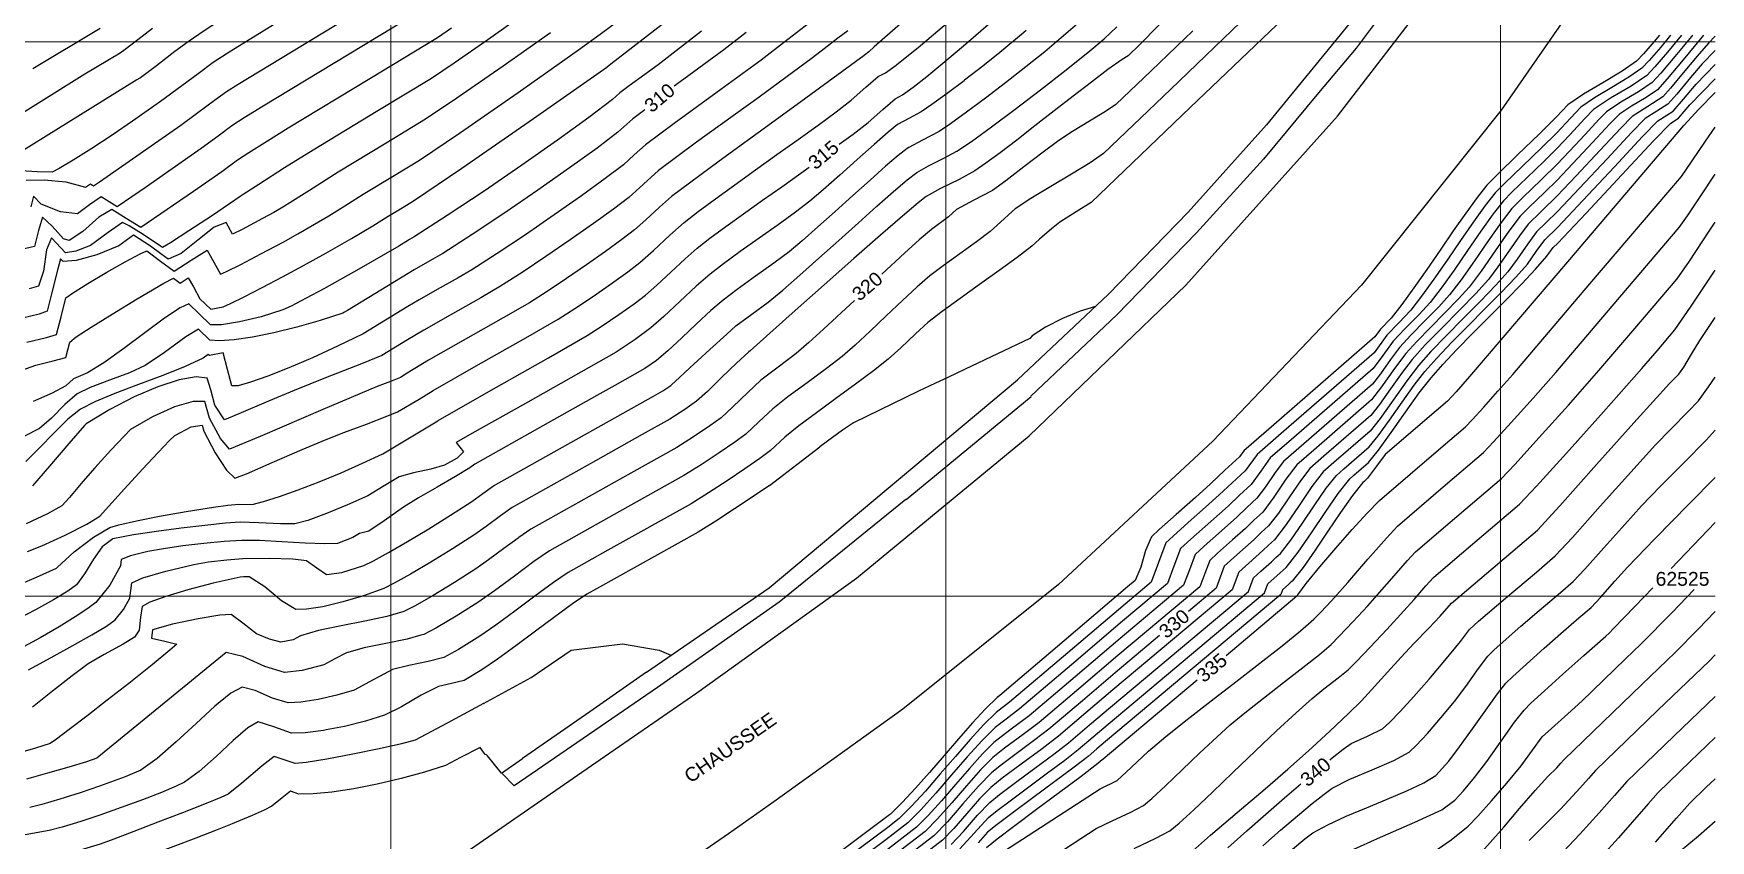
# Model space of a CAD drawing. Extents: x -427 to 62994, y 410 to 109394.
# Drawn here: x -171 to -95.4, y 454.8 to 491.2 of the extents above; entities that cross this region are included whole.
import ezdxf
from ezdxf.enums import TextEntityAlignment as Align

# ---------------------------------------------------------------- set-up
doc = ezdxf.new("R2010")
doc.units = 0
doc.header["$MEASUREMENT"] = 0
for name, color, linetype in [('Bâti', 7, 'Continuous'), ('coordinate', 2, 'Continuous'), ('curve livello 1 m', 2, 'Continuous'), ('curve livello 1m', 2, 'Continuous'), ('curve livello 5 m', 7, 'Continuous'), ('curve livello 5m', 7, 'Continuous'), ('Strade', 7, 'Continuous'), ('TEXT035', 1, 'Continuous')]:
    doc.layers.add(name, color=color, linetype=linetype)
doc.styles.add('ARIAL', font='arial.ttf')

msp = doc.modelspace()

# ---------------------------------------------------------------- linework, layer by layer
at = {"layer": 'Bâti', "linetype": 'Continuous'}
for p, q in [((-107.49, 495.696), (-111.367, 490.549)), ((-111.672, 491.635), (-115.406, 487.092)), ((-111.367, 490.549), (-113.053, 488.525)), ((-113.053, 488.525), (-115.536, 485.543)), ((-115.406, 487.092), (-118.927, 483.148)), ((-115.536, 485.543), (-118.552, 482.212)), ((-118.927, 483.148), (-122.52, 479.444)), ((-118.552, 482.212), (-122.143, 478.524)), ((-126.626, 475.592), (-122.52, 479.444)), ((-122.143, 478.524), (-126.02, 474.846)), ((-137.819, 466.204), (-126.626, 475.592)), ((-131.647, 470.181), (-126.012, 474.833)), ((-131.653, 470.188), (-137.366, 465.553)), ((-143.351, 462.4), (-137.819, 466.204)), ((-143.351, 462.4), (-137.819, 466.204)), ((-137.366, 465.553), (-142.848, 461.707)), ((-143.351, 462.4), (-145.901, 460.609)), ((-142.848, 461.707), (-149.304, 457.275)), ((-145.901, 460.609), (-148.937, 458.501)), ((-149.874, 457.845), (-148.937, 458.501)), ((-149.304, 457.275), (-149.871, 457.841))]:
    msp.add_line(p, q, dxfattribs=at)
at = {"layer": 'coordinate', "linetype": 'Continuous', "lineweight": 0}
for p, q in [((-154.86, 572.436), (-154.86, 428.936)), ((-104.86, 572.436), (-104.86, 428.936)), ((-129.86, 544.69), (-129.86, 428.936)), ((-95.183, 490.823), (-242.36, 490.823)), ((-95.183, 465.823), (-242.36, 465.823))]:
    msp.add_line(p, q, dxfattribs=at)
at = {"layer": 'curve livello 1 m'}
for p, q in [((-132.059, 489.809), (-131.099, 490.581)), ((-129.03, 489.078), (-129.788, 488.505))]:
    msp.add_line(p, q, dxfattribs=at)
at = {"layer": 'curve livello 1 m', "flags": 128}
for points in [[(-171.746, 475.928), (-170.869, 476.253), (-170.869, 476.253), (-170.09, 476.44), (-169.519, 476.588), (-169.519, 476.588), (-169.341, 477.29), (-169.046, 477.517), (-168.373, 477.959), (-167.423, 478.553), (-166.299, 479.234), (-165.102, 479.939), (-165.102, 479.939), (-164.66, 480.176), (-164.358, 479.95), (-163.995, 480.181), (-163.76, 479.784), (-163.471, 479.244), (-163.471, 479.244), (-162.975, 478.769), (-162.424, 478.882), (-162.094, 479.031), (-161.48, 479.336), (-160.669, 479.754), (-159.748, 480.238), (-158.803, 480.745), (-158.803, 480.745), (-157.8, 481.303), (-156.643, 481.964), (-155.678, 482.53), (-155.678, 482.53), (-154.981, 482.972), (-154.359, 483.348), (-153.847, 483.66), (-153.847, 483.66), (-151.662, 485.133), (-148.437, 487.368), (-145.138, 489.693), (-145.138, 489.693), (-145.123, 489.704), (-145.115, 489.709), (-144.949, 489.838), (-137.87, 495.32)], [(-128.691, 494.449), (-133.078, 490.599), (-133.321, 490.379), (-133.381, 490.337), (-133.539, 490.215), (-136.557, 488.001), (-140.072, 485.453), (-142.223, 483.856), (-142.761, 483.375), (-143.379, 482.796), (-143.888, 482.344), (-144.454, 481.913), (-145.196, 481.375), (-146.049, 480.776), (-146.948, 480.16), (-147.827, 479.574), (-148.619, 479.063), (-149.8, 478.38), (-151.614, 477.359), (-153.169, 476.471), (-154.126, 475.887), (-154.436, 475.697), (-154.888, 475.517), (-155.49, 475.28), (-157.939, 474.24), (-160.751, 473.03), (-162.131, 472.46), (-162.54, 472.932), (-163.047, 473.852), (-163.257, 474.603), (-163.779, 474.613), (-164.615, 474.366), (-165.609, 473.921), (-166.603, 473.339), (-166.89, 473.051), (-167.483, 472.416), (-168.205, 471.622), (-168.742, 471.002), (-169.356, 470.282), (-169.693, 469.903), (-170.337, 469.535), (-171.296, 469.084)], [(-152.497, 492.853), (-156.17, 490.621), (-160.623, 487.927), (-161.472, 487.395), (-162.027, 487.038), (-162.654, 486.579), (-163.41, 486.023), (-163.41, 486.023), (-165.88, 484.296), (-167.197, 483.393), (-167.923, 483.846), (-168.447, 483.474), (-168.995, 483.069), (-169.759, 483.161), (-170.623, 483.513), (-170.965, 483.873), (-171.097, 483.39)], [(-171.302, 484.592), (-170.498, 484.604), (-169.52, 484.514), (-169.52, 484.514), (-168.623, 484.27), (-168.406, 484.427), (-168.26, 484.335), (-167.994, 484.518), (-164.332, 487.079), (-163.628, 487.594), (-162.813, 488.197), (-162.28, 488.583), (-162.28, 488.583), (-161.752, 488.918), (-155.948, 492.437)], [(-165.605, 491.426), (-166.27, 490.917), (-166.843, 490.486), (-167.073, 490.322), (-168.659, 489.366), (-172.851, 486.763)], [(-159.959, 491.723), (-162.084, 490.414), (-162.879, 489.891), (-163.548, 489.385), (-165.253, 488.135), (-166.509, 487.246), (-167.42, 486.619), (-168.337, 486.025), (-169.178, 485.496), (-169.817, 485.111), (-170.126, 484.947), (-170.806, 484.971), (-171.547, 485.009)], [(-152.126, 491.447), (-152.767, 491.015), (-155.808, 489.167), (-159.495, 486.936), (-160.424, 486.355), (-161.268, 485.821), (-161.773, 485.492), (-162.489, 484.968), (-163.766, 484.074), (-166.135, 482.451), (-166.788, 482.859), (-167.439, 483.265), (-168.026, 482.916), (-168.741, 482.268), (-169.368, 481.869), (-169.622, 481.938), (-170.136, 482.519), (-170.56, 482.929), (-170.743, 482.313), (-170.924, 481.601), (-171.505, 481.471)], [(-147.674, 491.239), (-149.808, 489.736), (-151.894, 488.29), (-153.307, 487.337), (-155.084, 486.258), (-157.238, 484.954), (-158.535, 484.131), (-159.655, 483.423), (-160.144, 483.138), (-160.646, 482.856), (-161.562, 482.371), (-162.002, 482.158), (-162.293, 482.678), (-162.826, 482.468), (-163.561, 481.887), (-164.313, 481.288), (-164.895, 481.02), (-165.233, 481.268), (-165.699, 481.621), (-166.472, 482.103), (-167.125, 481.63), (-168.112, 481.226), (-169.042, 480.963), (-169.636, 480.918), (-169.751, 481.039), (-169.874, 480.588), (-170.158, 479.463), (-170.357, 478.685), (-170.712, 478.549), (-171.467, 478.36)], [(-136.006, 491.694), (-137.175, 490.781), (-138.182, 490.003), (-139.991, 488.676), (-142.098, 487.149), (-143.387, 486.192), (-143.895, 485.729), (-144.385, 485.286), (-145.201, 484.663), (-146.274, 483.886), (-147.507, 483.02), (-148.805, 482.131), (-150.074, 481.284), (-151.22, 480.546), (-151.836, 480.189), (-152.784, 479.655), (-153.597, 479.191), (-154.097, 478.886), (-156.117, 477.653), (-157.266, 477.097), (-158.401, 476.581), (-159.468, 476.125), (-160.418, 475.748), (-161.197, 475.473), (-161.755, 475.319), (-162.038, 475.307), (-162.232, 476.046), (-162.424, 476.803), (-163.043, 476.677), (-163.093, 476.725), (-163.327, 476.565), (-164.131, 476.187), (-165.14, 475.783), (-166.236, 475.369), (-167.3, 474.965), (-168.211, 474.59), (-168.852, 474.262), (-169.422, 473.804), (-170.049, 473.185), (-170.694, 472.515), (-171.316, 471.903)], [(-171.277, 477.288), (-170.378, 477.494), (-169.938, 477.637), (-169.938, 477.637), (-169.728, 478.428), (-169.521, 479.281), (-169.521, 479.281), (-169.211, 479.501), (-168.525, 479.93), (-167.667, 480.44), (-167.667, 480.44), (-166.838, 480.909), (-166.17, 481.268), (-165.863, 481.408), (-165.863, 481.408), (-165.242, 480.942), (-164.626, 480.485), (-163.866, 480.979), (-163.144, 481.429), (-163.144, 481.429), (-162.843, 480.894), (-162.541, 480.351), (-162.541, 480.351), (-162.273, 480.468), (-161.626, 480.794), (-160.733, 481.261), (-159.724, 481.801), (-159.724, 481.801), (-159.064, 482.168), (-158.302, 482.603), (-157.666, 482.977), (-157.666, 482.977), (-156.945, 483.433), (-156.109, 483.963), (-156.109, 483.963), (-154.721, 484.803), (-153.577, 485.499), (-153.577, 485.499), (-151.778, 486.712), (-149.122, 488.552), (-146.406, 490.466), (-145.428, 491.174), (-144.562, 491.817)], [(-134.279, 491.334), (-134.715, 490.999), (-135.331, 490.518), (-135.86, 490.109), (-138.274, 488.338), (-141.085, 486.301), (-142.805, 485.024), (-143.483, 484.406), (-144.136, 483.815), (-144.827, 483.288), (-145.735, 482.631), (-146.778, 481.898), (-147.877, 481.145), (-148.951, 480.429), (-149.919, 479.804), (-150.818, 479.285), (-152.199, 478.507), (-153.383, 477.831), (-154.111, 477.386), (-155.276, 476.675), (-156.188, 476.306), (-157.819, 475.669), (-159.227, 475.11), (-160.386, 474.618), (-161.717, 474.046), (-162.369, 473.776), (-162.803, 474.435), (-162.985, 475.137), (-163.145, 475.659), (-163.643, 475.721), (-164.407, 475.583), (-165.361, 475.272), (-166.429, 474.819), (-167.536, 474.25), (-168.605, 473.596), (-168.679, 473.518), (-169.379, 472.714), (-170.25, 471.694), (-171.018, 470.797)], [(-171.002, 489.621), (-167.974, 491.447)], [(-140.864, 491.306), (-142.825, 489.792), (-143.424, 489.352), (-144.123, 488.845), (-144.55, 488.528), (-144.881, 488.227), (-145.949, 487.414), (-147.352, 486.398), (-148.964, 485.265), (-150.662, 484.102), (-152.322, 482.994), (-153.82, 482.029), (-154.025, 481.912), (-154.068, 481.885), (-154.503, 481.619), (-156.312, 480.571), (-157.882, 479.69), (-158.681, 479.263), (-159.366, 478.911), (-159.73, 478.738), (-160.718, 478.432), (-161.694, 478.198), (-162.505, 478.068), (-162.998, 478.072), (-163.498, 478.561), (-163.973, 479.006), (-164.364, 478.833), (-165.062, 478.361), (-165.947, 477.711), (-166.901, 477.002), (-167.805, 476.357), (-168.54, 475.895), (-169.167, 475.633), (-169.51, 475.315), (-170.13, 474.986), (-170.986, 474.608)], [(-131.099, 490.581), (-129.819, 491.654)], [(-126.235, 491.346), (-126.443, 491.165), (-127.424, 490.343), (-128.188, 489.732), (-129.008, 489.095), (-129.03, 489.078)], [(-171.239, 467.843), (-170.602, 468.1), (-170.602, 468.1), (-169.547, 468.582), (-168.575, 469.078), (-167.978, 469.441), (-167.978, 469.441), (-167.731, 469.726), (-166.873, 470.673), (-166.057, 471.562), (-165.356, 472.314), (-164.846, 472.847), (-164.602, 473.081), (-164.602, 473.081), (-163.869, 473.459), (-163.369, 473.547), (-163.369, 473.547), (-163.292, 473.27), (-162.785, 472.297), (-162.267, 471.51), (-161.893, 471.144), (-161.893, 471.144), (-161.375, 471.351), (-160.209, 471.852), (-158.858, 472.436), (-157.788, 472.887), (-157.788, 472.887), (-156.979, 473.203), (-155.964, 473.591), (-155.053, 473.939), (-154.56, 474.139), (-154.56, 474.139), (-153.596, 474.719), (-152.955, 475.11), (-151.029, 476.211), (-148.781, 477.476), (-147.319, 478.321), (-147.319, 478.321), (-146.57, 478.806), (-145.739, 479.365), (-144.915, 479.937), (-144.186, 480.46), (-143.64, 480.873), (-143.64, 480.873), (-143.028, 481.415), (-142.287, 482.111), (-141.641, 482.688), (-141.641, 482.688), (-141.012, 483.181), (-140.241, 483.754), (-139.367, 484.386), (-138.429, 485.056), (-137.464, 485.741), (-136.511, 486.419), (-135.61, 487.07), (-134.798, 487.671), (-134.114, 488.2), (-134.114, 488.2), (-133.455, 488.78), (-132.897, 489.265), (-132.897, 489.265), (-132.568, 489.439), (-132.091, 489.783), (-132.059, 489.809)], [(-129.788, 488.505), (-129.801, 488.495), (-130.48, 487.999), (-130.962, 487.668), (-131.516, 487.377), (-132.032, 487.102), (-132.459, 486.761), (-133.092, 486.206), (-133.846, 485.527), (-134.636, 484.813), (-135.378, 484.155), (-135.986, 483.641), (-136.628, 483.151), (-137.416, 482.579), (-138.273, 481.969), (-139.121, 481.366), (-139.881, 480.812), (-140.477, 480.353), (-141.1, 479.804), (-141.836, 479.116), (-142.56, 478.44), (-143.143, 477.931), (-143.863, 477.409), (-144.719, 476.838), (-148.804, 474.511), (-151.215, 473.157), (-151.916, 472.763), (-151.595, 472.33), (-151.878, 472.059), (-152.456, 471.73), (-153.068, 471.554), (-153.841, 471.394), (-154.489, 471.213), (-155.165, 470.811), (-155.907, 470.36), (-156.817, 469.943), (-157.771, 469.551), (-158.615, 469.245), (-159.194, 469.085), (-159.844, 469.086), (-160.818, 469.142), (-161.656, 469.163), (-162.317, 469.114), (-163.243, 469.019), (-164.32, 468.892), (-165.431, 468.745), (-166.462, 468.594), (-167.402, 468.409), (-167.877, 468.049), (-168.265, 467.502), (-168.67, 466.827), (-169.034, 466.333), (-169.42, 466.053), (-170.076, 465.656), (-170.876, 465.213), (-171.696, 464.796)], [(-131.516, 486.064), (-131.599, 486.02), (-132, 485.708), (-132.573, 485.217), (-133.269, 484.597), (-134.041, 483.9), (-134.841, 483.178), (-135.619, 482.48), (-136.329, 481.857), (-136.922, 481.362), (-137.599, 480.853), (-138.436, 480.255), (-139.259, 479.666), (-139.895, 479.185), (-140.441, 478.709), (-141.087, 478.111), (-141.76, 477.478), (-142.387, 476.898), (-142.895, 476.46), (-143.419, 476.097), (-144.777, 475.323), (-145.578, 474.873), (-148.014, 473.505), (-151.076, 471.785), (-151.313, 471.614), (-151.951, 471.224), (-152.776, 470.746), (-153.615, 470.26), (-154.297, 469.845), (-155.175, 469.229), (-155.862, 468.756), (-156.285, 468.648), (-156.58, 468.471), (-157.265, 468.205), (-157.837, 468.185), (-158.732, 468.223), (-159.774, 468.285), (-160.788, 468.336), (-161.6, 468.342), (-162.382, 468.29), (-163.296, 468.203), (-164.24, 468.091), (-165.114, 467.967), (-165.816, 467.843), (-166.6, 467.646), (-167.017, 467.485), (-167.053, 467.192), (-167.531, 466.326), (-168.162, 465.546), (-168.521, 465.266), (-169.089, 464.89), (-169.82, 464.444), (-170.668, 463.954), (-171.586, 463.448)], [(-171.193, 462.511), (-170.173, 463.067), (-169.198, 463.6), (-168.342, 464.081), (-167.681, 464.478), (-167.291, 464.76), (-167.291, 464.76), (-166.915, 465.225), (-166.63, 465.741), (-166.63, 465.741), (-166.547, 466.425), (-166.044, 466.652), (-165.004, 466.962), (-163.74, 467.261), (-163.74, 467.261), (-163.078, 467.369), (-162.264, 467.465), (-161.544, 467.521), (-161.544, 467.521), (-160.351, 467.541), (-159.285, 467.507), (-158.667, 467.43), (-158.667, 467.43), (-158.207, 467.104), (-157.773, 466.811), (-157.773, 466.811), (-157.07, 466.902), (-156.091, 467.21), (-156.091, 467.21), (-155.647, 467.426), (-154.966, 467.801), (-154.115, 468.296), (-153.162, 468.87), (-152.175, 469.484), (-151.221, 470.097), (-151.221, 470.097), (-150.718, 470.46), (-150.236, 470.807), (-150.236, 470.807), (-143.029, 474.855), (-142.612, 475.088), (-142.249, 475.332)], [(-145.644, 471.937), (-149.396, 469.829), (-149.923, 469.457), (-150.57, 468.976), (-151.13, 468.579), (-152.088, 467.965), (-153.071, 467.36), (-153.98, 466.821), (-154.717, 466.407), (-155.186, 466.174), (-156.092, 465.845), (-157.037, 465.564), (-157.925, 465.353), (-158.662, 465.235), (-159.152, 465.233), (-159.801, 465.611), (-160.552, 466.244), (-161.258, 466.693), (-161.488, 466.7), (-161.664, 466.679), (-162.871, 466.407), (-164.022, 466.108), (-165.01, 465.814), (-165.73, 465.556), (-166.076, 465.365), (-166.147, 464.875), (-166.207, 464.29), (-166.42, 463.974), (-166.936, 463.655), (-167.783, 463.191), (-168.501, 462.772), (-169.227, 462.241), (-170.111, 461.542), (-171.014, 460.818)], [(-153.519, 464.061), (-154.13, 463.886), (-155.095, 463.691), (-156.074, 463.494), (-156.867, 463.274), (-157.386, 462.995), (-157.891, 462.726), (-158.856, 462.472), (-159.66, 462.381), (-160.549, 462.658), (-161.543, 463.103), (-162.292, 463.286), (-167.209, 459.252), (-167.948, 458.648), (-168.116, 458.519), (-168.583, 458.351), (-169.386, 458.113), (-170.346, 457.841), (-171.284, 457.57)], [(-155.379, 462.201), (-155.669, 462.046), (-156.52, 461.592), (-157.297, 461.357), (-158.146, 461.164), (-158.927, 461.04), (-159.5, 461.012), (-160.198, 461.229), (-160.98, 461.579), (-161.568, 461.722), (-162.074, 461.45), (-162.794, 460.858), (-163.646, 460.08), (-164.544, 459.251), (-165.403, 458.503), (-166.138, 457.972), (-166.845, 457.673), (-167.996, 457.25), (-168.871, 456.958), (-169.786, 456.672), (-170.592, 456.436), (-171.141, 456.295)], [(-157.787, 459.794), (-157.897, 459.772), (-158.724, 459.661), (-159.34, 459.642), (-160.136, 459.931), (-160.843, 460.158), (-161.305, 459.89), (-161.975, 459.315), (-162.746, 458.601), (-163.512, 457.917), (-164.167, 457.432), (-164.546, 457.252), (-165.209, 456.978), (-166.063, 456.645), (-167.017, 456.291), (-167.979, 455.949), (-168.838, 455.666), (-169.683, 455.41), (-170.261, 455.256), (-171.34, 455.063)], [(-159.275, 458.305), (-160.119, 458.595), (-160.665, 458.173), (-161.582, 457.389), (-162.195, 456.891), (-162.531, 456.746), (-163.265, 456.45), (-164.256, 456.06), (-165.362, 455.629), (-166.443, 455.214), (-167.357, 454.868), (-167.963, 454.648), (-168.711, 454.414), (-169.38, 454.217), (-169.944, 454.138), (-170.941, 454.021), (-172.076, 453.893)]]:
    msp.add_lwpolyline(points, dxfattribs=at)
at = {"layer": 'curve livello 1m'}
msp.add_line((-137.799, 470.822), (-135.528, 472.558), dxfattribs=at)
at = {"layer": 'curve livello 1m', "flags": 128}
for points in [[(-109.533, 506.738), (-110.849, 505.262), (-111.359, 504.704), (-115.009, 500.856), (-115.13, 500.727), (-115.138, 500.718), (-115.147, 500.707), (-115.21, 500.642), (-122.781, 492.683), (-123.326, 492.178), (-124.025, 491.554), (-124.756, 490.92), (-125.396, 490.384), (-126.245, 489.703), (-127.16, 488.987), (-128.074, 488.288), (-128.923, 487.654), (-129.64, 487.135), (-130.159, 486.783), (-130.905, 486.39), (-131.516, 486.064)], [(-113.625, 492.863), (-118.841, 487.861), (-123.303, 483.583), (-123.978, 483.157), (-124.711, 482.699), (-125.088, 482.396), (-125.629, 481.937), (-125.98, 481.618), (-126.642, 481.105), (-127.451, 480.514), (-128.333, 479.885), (-129.212, 479.257), (-130.013, 478.672), (-130.661, 478.169), (-131.221, 477.663), (-131.884, 477.035), (-132.46, 476.514), (-133.121, 475.991), (-133.932, 475.385), (-134.814, 474.74), (-135.69, 474.099), (-136.483, 473.506), (-137.114, 473.003), (-137.759, 472.396), (-138.233, 472.043), (-138.913, 471.568), (-139.715, 471.029), (-140.551, 470.484), (-141.337, 469.99), (-145.082, 467.903), (-146.876, 466.895), (-147.543, 466.437), (-148.377, 465.826), (-149.275, 465.157), (-150.135, 464.526), (-150.855, 464.025), (-151.816, 463.427), (-152.473, 463.066), (-153.179, 462.878), (-154.057, 462.706), (-154.795, 462.515), (-155.379, 462.201)], [(-118.937, 492.932), (-121.28, 490.549), (-121.475, 490.363), (-121.641, 490.204), (-121.907, 490.036), (-122.547, 489.578), (-123.296, 489.016), (-124.118, 488.383), (-124.977, 487.713), (-125.837, 487.042), (-126.661, 486.402), (-127.413, 485.827), (-128.056, 485.353), (-128.553, 485.012), (-129.258, 484.628), (-130.099, 484.21), (-130.734, 483.857), (-131.097, 483.566), (-131.805, 482.964), (-132.793, 482.109), (-133.995, 481.057), (-135.345, 479.866), (-136.778, 478.594), (-138.229, 477.297), (-138.671, 476.891), (-138.733, 476.844), (-139.294, 476.332), (-139.958, 475.686), (-140.602, 475.062), (-141.099, 474.616), (-141.615, 474.251), (-142.293, 473.814), (-143.542, 473.117), (-145.644, 471.937)], [(-116.177, 492.092), (-119.719, 488.695), (-122.749, 485.79), (-123.353, 485.377), (-124.191, 484.863), (-125.126, 484.306), (-126.017, 483.763), (-126.727, 483.293), (-126.868, 483.176), (-127.397, 482.694), (-127.855, 482.28), (-128.468, 481.813), (-129.226, 481.27), (-129.98, 480.729), (-130.582, 480.27), (-131.143, 479.781), (-131.812, 479.161), (-132.537, 478.475), (-133.266, 477.784), (-133.948, 477.151), (-134.53, 476.64), (-135.237, 476.091), (-136.11, 475.449), (-136.974, 474.814), (-137.654, 474.283), (-138.285, 473.687), (-138.872, 473.136), (-139.361, 472.776), (-140.074, 472.286), (-140.883, 471.753), (-141.656, 471.265), (-144.569, 469.641), (-147.716, 467.873), (-148.417, 467.386), (-149.298, 466.735), (-150.195, 466.071), (-150.947, 465.543), (-151.916, 464.931), (-152.816, 464.397), (-153.377, 464.102), (-153.519, 464.061)], [(-142.249, 475.332), (-142.212, 475.356), (-141.863, 475.684), (-141.392, 476.129), (-141.392, 476.129), (-140.497, 476.951), (-139.728, 477.65), (-139.313, 478.017), (-139.313, 478.017), (-138.599, 478.541), (-137.858, 479.083), (-137.858, 479.083), (-137.204, 479.627), (-136.428, 480.303), (-135.574, 481.066), (-134.683, 481.87), (-133.797, 482.671), (-132.961, 483.423), (-132.215, 484.082), (-131.603, 484.602), (-131.166, 484.939), (-131.166, 484.939), (-130.639, 485.232), (-129.941, 485.579), (-129.356, 485.897), (-129.356, 485.897), (-128.704, 486.341), (-127.803, 486.992), (-126.736, 487.789), (-125.585, 488.669), (-124.435, 489.568), (-123.369, 490.424), (-123.369, 490.424), (-122.725, 490.973), (-122.142, 491.503)], [(-97.694, 491.125), (-97.928, 490.846), (-98.412, 490.291), (-98.728, 489.965), (-98.728, 489.965), (-99.378, 489.505), (-100.244, 488.988), (-101.124, 488.464), (-101.818, 487.983), (-101.818, 487.983), (-102.329, 487.441), (-103.106, 486.675), (-104.085, 485.729), (-104.97, 484.872), (-105.466, 484.37), (-105.466, 484.37), (-105.911, 483.812), (-106.427, 483.106), (-106.992, 482.299), (-107.583, 481.437), (-108.18, 480.566), (-108.761, 479.734), (-109.302, 478.987), (-109.783, 478.371), (-109.783, 478.371), (-110.262, 477.869), (-110.522, 477.517), (-115.068, 473.551), (-116.427, 472.383), (-116.623, 472.108), (-117.283, 471.509), (-117.921, 470.896), (-118.606, 470.279), (-119.476, 469.508), (-120.237, 468.834), (-120.591, 468.503), (-120.591, 468.503), (-120.85, 467.889), (-121.071, 467.135), (-121.329, 466.533), (-121.329, 466.533), (-121.668, 466.248), (-124.524, 463.818), (-127.423, 461.351), (-127.541, 461.261), (-128.064, 460.747), (-128.652, 460.112), (-129.282, 459.396), (-129.936, 458.639), (-130.59, 457.881), (-131.225, 457.16), (-131.819, 456.516), (-132.351, 455.99), (-132.351, 455.99), (-132.391, 455.959), (-136.12, 453.167)], [(-97.195, 491.125), (-97.636, 490.596), (-98.158, 489.991), (-98.492, 489.642), (-99.07, 489.233), (-99.839, 488.774), (-100.622, 488.308), (-101.239, 487.88), (-101.709, 487.384), (-102.323, 486.73), (-103.009, 486.053), (-103.873, 485.218), (-104.656, 484.461), (-105.094, 484.017), (-105.548, 483.443), (-106.081, 482.705), (-106.663, 481.866), (-107.266, 480.986), (-107.86, 480.128), (-108.416, 479.352), (-108.906, 478.72), (-109.438, 478.162), (-109.978, 477.595), (-110.558, 476.809), (-114.617, 473.268), (-115.83, 472.224), (-116.36, 471.486), (-116.954, 470.946), (-117.529, 470.393), (-118.146, 469.837), (-118.93, 469.144), (-119.615, 468.536), (-119.934, 468.238), (-120.267, 467.344), (-120.599, 466.463), (-121.777, 465.473), (-124.359, 463.276), (-126.981, 461.045), (-127.589, 460.585), (-128.138, 460.041), (-128.759, 459.36), (-129.425, 458.598), (-130.106, 457.806), (-130.775, 457.039), (-131.403, 456.351), (-131.961, 455.795), (-132.473, 455.4), (-135.918, 452.821)], [(-96.699, 491.125), (-97.328, 490.367), (-97.897, 489.699), (-98.256, 489.319), (-98.256, 489.319), (-98.975, 488.83), (-99.9, 488.285), (-100.659, 487.777), (-101.053, 487.369), (-101.728, 486.642), (-102.317, 486.019), (-102.912, 485.431), (-103.662, 484.707), (-104.341, 484.05), (-104.721, 483.665), (-105.189, 483.068), (-105.743, 482.291), (-106.344, 481.417), (-106.952, 480.533), (-107.527, 479.721), (-108.03, 479.068), (-108.539, 478.52), (-109.171, 477.881), (-109.693, 477.322), (-110.164, 476.679), (-110.594, 476.101), (-114.166, 472.985), (-115.234, 472.066), (-115.661, 471.472), (-116.096, 470.863), (-116.625, 470.382), (-117.137, 469.891), (-117.914, 469.194), (-118.815, 468.397), (-119.277, 467.973), (-119.574, 467.177), (-119.869, 466.393), (-121.887, 464.698), (-124.195, 462.733), (-126.539, 460.739), (-127.143, 460.285), (-127.637, 459.908), (-128.22, 459.324), (-128.886, 458.584), (-129.595, 457.765), (-130.306, 456.943), (-130.978, 456.196), (-131.57, 455.599), (-132.554, 454.841), (-135.671, 452.507)], [(-95.702, 491.125), (-95.844, 490.961), (-96.625, 490.019), (-97.339, 489.162), (-97.784, 488.672), (-98.297, 488.323), (-98.958, 487.934), (-99.5, 487.571), (-99.931, 487.131), (-100.717, 486.288), (-101.596, 485.343), (-102.305, 484.596), (-102.888, 484.024), (-103.57, 483.366), (-103.976, 482.96), (-104.488, 482.287), (-105.104, 481.398), (-105.731, 480.49), (-106.276, 479.764), (-106.751, 479.237), (-107.36, 478.611), (-108.017, 477.95), (-108.634, 477.317), (-109.124, 476.775), (-109.638, 476.09), (-110.215, 475.272), (-110.665, 474.685), (-113.264, 472.418), (-114.04, 471.75), (-114.526, 471.103), (-115.071, 470.288), (-115.569, 469.618), (-115.967, 469.256), (-116.353, 468.886), (-116.937, 468.362), (-117.615, 467.762), (-117.963, 467.442), (-118.187, 466.844), (-118.409, 466.253), (-122.106, 463.148), (-123.867, 461.649), (-125.655, 460.128), (-126.368, 459.586), (-127.205, 458.966), (-127.734, 458.556), (-128.286, 457.995), (-128.922, 457.277), (-129.588, 456.504), (-130.228, 455.78), (-130.789, 455.208), (-132.717, 453.723)], [(-96.205, 491.125), (-96.25, 491.071), (-96.995, 490.169), (-97.627, 489.419), (-98.02, 488.996), (-98.636, 488.577), (-99.429, 488.11), (-100.08, 487.674), (-100.423, 487.324), (-101.048, 486.654), (-101.747, 485.902), (-102.311, 485.307), (-103.022, 484.609), (-103.853, 483.807), (-104.349, 483.312), (-104.834, 482.685), (-105.416, 481.857), (-106.035, 480.954), (-106.633, 480.099), (-107.153, 479.416), (-107.643, 478.88), (-108.271, 478.241), (-108.905, 477.598), (-109.409, 477.049), (-109.816, 476.506), (-110.273, 475.858), (-110.629, 475.393), (-113.715, 472.702), (-114.637, 471.908), (-115.016, 471.402), (-115.443, 470.764), (-115.833, 470.24), (-116.296, 469.819), (-116.745, 469.388), (-117.425, 468.778), (-118.215, 468.08), (-118.62, 467.708), (-118.88, 467.011), (-119.139, 466.323), (-121.997, 463.923), (-124.031, 462.191), (-126.097, 460.433), (-126.971, 459.776), (-127.686, 459.232), (-128.203, 458.713), (-128.795, 458.056), (-129.425, 457.328), (-130.056, 456.598), (-130.653, 455.934), (-131.179, 455.404), (-132.635, 454.282)], [(-95.183, 490.445), (-95.762, 489.845), (-96.301, 489.216), (-96.914, 488.475), (-97.312, 488.026), (-97.817, 487.7), (-98.341, 487.365), (-98.949, 486.746), (-100.056, 485.558), (-101.294, 484.226), (-102.293, 483.174), (-102.818, 482.662), (-103.231, 482.255), (-103.63, 481.719), (-104.102, 481.033), (-104.523, 480.461), (-105.067, 479.851), (-105.757, 479.134), (-106.522, 478.361), (-107.29, 477.585), (-107.992, 476.857), (-108.555, 476.229), (-109.082, 475.539), (-109.697, 474.671), (-110.287, 473.842), (-110.737, 473.269), (-112.362, 471.852), (-112.847, 471.434), (-113.356, 470.778), (-113.934, 469.922), (-114.518, 469.057), (-115.043, 468.372), (-115.31, 468.129), (-115.568, 467.881), (-116.198, 467.319), (-116.65, 466.912), (-116.949, 466.114), (-122.325, 461.598), (-123.539, 460.565), (-124.771, 459.516), (-125.517, 458.945), (-126.454, 458.251), (-127.314, 457.611), (-127.83, 457.203), (-128.333, 456.683), (-128.914, 456.017), (-129.498, 455.347), (-130.008, 454.817), (-132.88, 452.604)], [(-129.617, 454.622), (-129.058, 455.216), (-128.43, 455.942), (-127.878, 456.527), (-127.878, 456.527), (-127.441, 456.877), (-126.709, 457.426), (-125.84, 458.069), (-124.994, 458.699), (-124.329, 459.211), (-124.329, 459.211), (-123.375, 460.023), (-122.435, 460.822), (-116.219, 466.044), (-115.993, 466.647), (-115.652, 466.954), (-115.176, 467.379), (-115.176, 467.379), (-114.981, 467.566), (-114.779, 467.75), (-114.304, 468.356), (-113.775, 469.125), (-113.231, 469.942), (-112.71, 470.697), (-112.251, 471.276), (-112.251, 471.276), (-111.911, 471.568), (-110.773, 472.561), (-110.377, 473.055), (-109.861, 473.769), (-109.294, 474.575), (-108.742, 475.346), (-108.271, 475.956), (-108.271, 475.956), (-107.729, 476.565), (-107.061, 477.264), (-106.321, 478.016), (-105.557, 478.784), (-104.823, 479.531), (-104.169, 480.218), (-103.646, 480.809), (-103.646, 480.809), (-103.245, 481.368), (-102.859, 481.903), (-102.859, 481.903), (-102.287, 482.463), (-101.143, 483.668), (-99.725, 485.193), (-98.458, 486.553), (-97.762, 487.262), (-97.762, 487.262), (-97.075, 487.703), (-96.612, 488.241), (-96.042, 488.915), (-95.183, 489.806)], [(-129.226, 454.426), (-128.573, 455.142), (-127.926, 455.851), (-127.926, 455.851), (-127.54, 456.164), (-126.899, 456.648), (-126.109, 457.234), (-125.274, 457.852), (-124.498, 458.432), (-123.887, 458.905), (-123.887, 458.905), (-123.211, 459.48), (-122.545, 460.047), (-115.489, 465.974), (-115.336, 466.382), (-114.784, 466.876), (-114.652, 467.003), (-114.516, 467.127), (-113.978, 467.814), (-113.38, 468.683), (-112.764, 469.608), (-112.174, 470.462), (-111.654, 471.118), (-111.654, 471.118), (-111.46, 471.285), (-110.809, 471.853), (-110.362, 472.41), (-109.78, 473.216), (-109.14, 474.125), (-108.517, 474.995), (-107.986, 475.682), (-107.986, 475.682), (-107.46, 476.277), (-106.82, 476.954), (-106.106, 477.684), (-105.355, 478.441), (-104.608, 479.194), (-103.902, 479.917), (-103.276, 480.581), (-102.769, 481.157), (-102.769, 481.157), (-102.486, 481.55), (-102.281, 481.752), (-100.992, 483.109), (-99.395, 484.827), (-97.966, 486.36), (-97.182, 487.159), (-97.182, 487.159), (-96.839, 487.38), (-96.323, 487.985), (-95.183, 489.167)], [(-95.183, 488.548), (-95.921, 487.793), (-96.6, 487.06), (-96.602, 487.056), (-96.604, 487.054), (-101.835, 480.912), (-106.248, 475.73), (-106.86, 475.041), (-107.242, 474.628), (-107.764, 474.183), (-110.053, 472.22), (-110.448, 471.684), (-110.845, 471.145), (-111.009, 471.002), (-111.058, 470.96), (-111.535, 470.369), (-112.071, 469.608), (-112.64, 468.759), (-113.211, 467.904), (-113.758, 467.125), (-114.252, 466.504), (-114.323, 466.44), (-114.392, 466.374), (-114.679, 466.116), (-114.759, 465.904), (-122.654, 459.272), (-123.047, 458.938), (-123.445, 458.599), (-124.13, 458.069), (-125, 457.418), (-125.937, 456.725), (-126.823, 456.069), (-127.541, 455.526), (-127.974, 455.175), (-128.403, 454.705)], [(-128.017, 453.818), (-122.907, 457.142), (-122.138, 457.517), (-121.507, 458.099), (-120.725, 458.834), (-120.725, 458.834), (-119.936, 459.49), (-118.972, 460.26), (-117.9, 461.099), (-116.786, 461.964), (-115.698, 462.809), (-114.703, 463.591), (-113.869, 464.265), (-113.263, 464.787), (-113.263, 464.787), (-112.951, 465.106), (-112.474, 465.619), (-112.474, 465.619), (-111.737, 466.448), (-110.829, 467.489), (-110.001, 468.436), (-109.506, 468.981), (-109.506, 468.981), (-107.337, 470.842), (-105.624, 472.301), (-105.169, 472.781), (-104.373, 473.656), (-103.387, 474.757), (-102.365, 475.914), (-99.818, 478.905), (-96.799, 482.449), (-96.432, 482.981), (-95.832, 483.881), (-95.183, 484.859)], [(-126.62, 453.038), (-123.076, 455.343), (-122.359, 455.698), (-121.514, 456.088), (-120.949, 456.38), (-120.949, 456.38), (-120.572, 456.698), (-119.958, 457.269), (-119.203, 457.991), (-118.401, 458.759), (-117.648, 459.471), (-117.039, 460.022), (-117.039, 460.022), (-116.373, 460.572), (-115.54, 461.229), (-114.639, 461.929), (-113.767, 462.608), (-113.019, 463.202), (-112.494, 463.648), (-112.494, 463.648), (-112.128, 464.017), (-111.517, 464.662), (-110.843, 465.389), (-110.843, 465.389), (-110.309, 465.99), (-109.652, 466.744), (-109.052, 467.429), (-108.694, 467.824), (-108.694, 467.824), (-107.123, 469.171), (-104.815, 471.137), (-104.202, 471.784), (-103.129, 472.964), (-101.8, 474.447), (-100.423, 476.006), (-100.423, 476.006), (-98.809, 477.901), (-96.897, 480.147), (-96.346, 480.944), (-95.447, 482.294), (-95.183, 482.692)], [(-121.363, 454.451), (-120.385, 454.908), (-119.76, 455.243), (-119.76, 455.243), (-119.339, 455.588), (-118.678, 456.19), (-117.842, 456.979), (-116.899, 457.882), (-115.912, 458.829), (-114.949, 459.747), (-114.073, 460.565), (-113.352, 461.211), (-113.352, 461.211), (-112.816, 461.643), (-112.18, 462.137), (-111.725, 462.51), (-111.725, 462.51), (-111.353, 462.88), (-110.732, 463.528), (-109.979, 464.329), (-109.211, 465.16), (-109.211, 465.16), (-108.749, 465.683), (-108.216, 466.294), (-107.881, 466.667), (-107.881, 466.667), (-106.909, 467.501), (-104.006, 469.973), (-103.235, 470.787), (-101.885, 472.271), (-100.214, 474.137), (-98.481, 476.098), (-98.481, 476.098), (-97.801, 476.897), (-96.994, 477.844), (-96.26, 478.908), (-95.183, 480.526)], [(-123.113, 478.887), (-123.801, 478.678), (-124.596, 478.349), (-125.363, 477.961), (-125.97, 477.575), (-126.072, 477.456), (-128.984, 476.062), (-129.759, 475.696), (-130.323, 475.429), (-131.091, 475.067), (-134.018, 473.651), (-134.514, 473.317), (-135.185, 472.824), (-135.528, 472.558)], [(-118.742, 454.329), (-117.92, 455.05), (-116.72, 456.065), (-115.456, 457.135), (-114.437, 458.017), (-114.437, 458.017), (-113.515, 458.852), (-112.551, 459.741), (-111.702, 460.541), (-111.122, 461.106), (-111.122, 461.106), (-110.669, 461.601), (-109.953, 462.398), (-109.333, 463.082), (-109.333, 463.082), (-108.762, 463.687), (-108.09, 464.39), (-107.58, 464.931), (-107.58, 464.931), (-107.069, 465.51), (-106.696, 465.83), (-103.197, 468.809), (-102.185, 469.9), (-100.525, 471.759), (-98.711, 473.795), (-97.236, 475.418), (-97.236, 475.418), (-96.825, 475.841), (-96.602, 476.16), (-96.249, 476.738), (-95.871, 477.357), (-95.871, 477.357), (-95.183, 478.398)], [(-115.576, 454.564), (-114.768, 455.272), (-114.009, 455.921), (-113.343, 456.477), (-112.808, 456.903), (-112.448, 457.164), (-112.448, 457.164), (-111.649, 457.574), (-110.639, 457.998), (-109.663, 458.412), (-108.969, 458.789), (-108.969, 458.789), (-108.659, 459.086), (-108.15, 459.639), (-107.54, 460.34), (-106.924, 461.081), (-106.924, 461.081), (-106.422, 461.76), (-105.854, 462.564), (-105.434, 463.118), (-105.434, 463.118), (-105.153, 463.385), (-104.597, 463.888), (-103.934, 464.476), (-103.934, 464.476), (-103.112, 465.178), (-102.153, 465.985), (-101.579, 466.482), (-101.579, 466.482), (-101.056, 467.046), (-100.198, 468.006), (-99.261, 469.059), (-98.499, 469.897), (-98.499, 469.897), (-97.645, 470.782), (-96.569, 471.876), (-95.596, 472.868), (-95.183, 473.307)], [(-114.234, 454.417), (-113.67, 454.88), (-113.308, 455.15), (-113.308, 455.15), (-112.645, 455.518), (-111.817, 455.899), (-110.897, 456.285), (-109.959, 456.67), (-109.075, 457.046), (-108.32, 457.404), (-107.767, 457.738), (-107.767, 457.738), (-107.188, 458.387), (-106.702, 459.028), (-106.121, 459.841), (-105.526, 460.684), (-104.997, 461.419), (-104.614, 461.905), (-104.614, 461.905), (-104.305, 462.202), (-103.69, 462.765), (-102.889, 463.485), (-102.024, 464.25), (-102.024, 464.25), (-101.323, 464.845), (-100.77, 465.318), (-100.352, 465.773), (-99.698, 466.508), (-99.13, 467.137), (-99.13, 467.137), (-97.9, 468.412), (-96.351, 469.987), (-95.183, 471.178)], [(-137.799, 470.822), (-138.534, 470.32), (-139.377, 469.761), (-140.225, 469.213), (-141.018, 468.716), (-145.596, 466.165), (-146.035, 465.917), (-146.679, 465.479), (-147.474, 464.902), (-148.35, 464.251), (-149.238, 463.592), (-150.066, 462.989), (-150.764, 462.507), (-151.568, 462.03), (-152.137, 461.894), (-152.723, 461.756), (-153.505, 461.358), (-154.394, 460.836), (-155.149, 460.458), (-156.009, 460.19), (-156.958, 459.955), (-157.787, 459.794)], [(-97.159, 467.082), (-95.183, 469.149)], [(-111.463, 454.408), (-110.401, 454.895), (-110.401, 454.895), (-108.721, 455.64), (-107.505, 456.184), (-107.505, 456.184), (-106.923, 456.62), (-106.528, 457.046), (-106.022, 457.645), (-106.022, 457.645), (-105.479, 458.372), (-104.831, 459.284), (-104.222, 460.138), (-103.794, 460.692), (-103.794, 460.692), (-103.483, 460.994), (-102.872, 461.559), (-102.047, 462.305), (-101.099, 463.154), (-100.114, 464.024), (-100.114, 464.024), (-99.961, 464.154), (-99.761, 464.376), (-98.801, 465.364), (-97.995, 466.208)], [(-107.858, 454.302), (-107.075, 454.841), (-106.314, 455.459), (-106.314, 455.459), (-105.882, 455.902), (-105.265, 456.588), (-104.575, 457.39), (-103.924, 458.179), (-103.924, 458.179), (-103.416, 458.878), (-102.974, 459.478), (-102.974, 459.478), (-102.561, 459.859), (-101.828, 460.515), (-101.198, 461.087), (-101.198, 461.087), (-99.222, 462.996), (-98.527, 463.663), (-97.119, 465.093), (-96.123, 466.125)], [(-150.685, 460.979), (-148.545, 462.161), (-146.739, 463.39), (-144.428, 463.679), (-142.767, 463.39), (-142.246, 463.16)], [(-95.183, 463.176), (-95.457, 462.897), (-97.766, 460.679), (-100.582, 457.959), (-100.894, 457.605), (-101.275, 457.17), (-101.762, 456.637), (-102.169, 456.2), (-102.812, 455.553), (-103.571, 454.803)], [(-95.183, 461.304), (-97.038, 459.521), (-99.164, 457.468), (-99.723, 456.833), (-100.409, 456.051), (-101.282, 455.093), (-102.014, 454.309)], [(-150.675, 460.984), (-150.685, 460.979), (-152.331, 460.097), (-153.778, 459.325), (-154.383, 459.162), (-155.386, 458.939), (-156.577, 458.698), (-157.746, 458.479), (-158.684, 458.324), (-159.179, 458.272), (-159.275, 458.305)], [(-95.183, 459.447), (-96.31, 458.363), (-97.746, 456.976), (-98.205, 456.46), (-98.922, 455.637), (-99.543, 454.931), (-100.303, 454.091)], [(-97.865, 454.734), (-96.928, 455.81), (-96.328, 456.485), (-96.328, 456.485), (-95.583, 457.205), (-95.183, 457.589)]]:
    msp.add_lwpolyline(points, dxfattribs=at)
at = {"layer": 'curve livello 5 m'}
msp.add_line((-129.809, 490.019), (-129.052, 490.654), dxfattribs=at)
at = {"layer": 'curve livello 5 m', "flags": 128}
for points in [[(-152.086, 498.487), (-154.003, 497.079), (-155.293, 496.271), (-157.304, 495.055), (-159.463, 493.751), (-161.2, 492.681), (-161.2, 492.681), (-162.243, 492.01), (-163.282, 491.326), (-164.006, 490.835), (-164.006, 490.835), (-164.6, 490.391), (-165.433, 489.753), (-166.152, 489.212), (-166.152, 489.212), (-166.173, 489.197), (-166.315, 489.111), (-171.955, 485.61)], [(-148.942, 492.012), (-150.494, 490.919), (-152.01, 489.869), (-153.037, 489.176), (-153.037, 489.176), (-155.446, 487.712), (-158.366, 485.945), (-158.366, 485.945), (-159.653, 485.141), (-160.821, 484.401), (-161.52, 483.947), (-161.52, 483.947), (-161.567, 483.912), (-161.652, 483.853), (-162.904, 482.994), (-163.966, 482.301), (-164.803, 481.768), (-165.164, 481.556), (-165.164, 481.556), (-165.248, 481.618), (-166.023, 482.133), (-166.655, 482.527), (-166.955, 482.684), (-166.955, 482.684), (-167.608, 482.233), (-168.398, 481.639), (-168.398, 481.639), (-169.062, 481.389), (-169.526, 481.32), (-169.526, 481.32), (-170.155, 481.984), (-170.385, 481.449), (-170.525, 480.487), (-170.75, 479.811), (-170.75, 479.811), (-171.166, 479.69)], [(-129.052, 490.654), (-127.159, 492.295)], [(-138.854, 491.25), (-139.861, 490.473), (-141.67, 489.146), (-142.095, 488.837)], [(-134.655, 486.209), (-134.034, 486.669), (-133.35, 487.198), (-133.35, 487.198), (-132.691, 487.778), (-132.133, 488.263), (-132.133, 488.263), (-131.804, 488.437), (-131.327, 488.781), (-130.715, 489.26), (-130.715, 489.26), (-129.809, 490.019)], [(-143.416, 487.77), (-143.968, 487.36), (-143.968, 487.36), (-144.633, 486.757), (-145.575, 486.039), (-146.813, 485.142), (-148.235, 484.143), (-149.734, 483.116), (-151.198, 482.139), (-152.52, 481.287), (-152.52, 481.287), (-153.106, 480.952), (-153.811, 480.551), (-153.811, 480.551), (-154.083, 480.386), (-156.821, 478.714), (-156.96, 478.634), (-157.036, 478.595), (-158.056, 478.262), (-159.108, 477.964), (-160.14, 477.712), (-161.1, 477.516), (-161.935, 477.387), (-162.592, 477.337), (-163.02, 477.374), (-163.02, 477.374), (-163.533, 477.865), (-164.105, 477.526), (-165.072, 476.812), (-165.934, 476.23), (-165.934, 476.23), (-166.652, 475.908), (-167.553, 475.564), (-168.414, 475.232), (-169.009, 474.947), (-169.009, 474.947), (-169.558, 474.469), (-170.153, 473.855), (-170.694, 473.387), (-170.694, 473.387), (-171.382, 473.047)], [(-171.81, 466.257), (-170.832, 466.684), (-169.942, 467.097), (-169.905, 467.119), (-169.889, 467.142), (-169.14, 467.831), (-168.267, 468.493), (-167.532, 468.931), (-167.12, 469.05), (-166.334, 469.223), (-165.288, 469.428), (-164.092, 469.644), (-162.86, 469.848), (-162.217, 469.935), (-161.712, 469.984), (-161.124, 469.965), (-160.604, 470.091), (-159.892, 470.317), (-159.038, 470.623), (-158.093, 470.99), (-157.11, 471.396), (-156.139, 471.823), (-155.233, 472.249), (-152.756, 473.741), (-152.741, 473.75), (-150.444, 475.063), (-147.763, 476.571), (-146.019, 477.58), (-145.339, 478.023), (-144.592, 478.531), (-143.902, 479.019), (-143.392, 479.402), (-142.881, 479.848), (-142.248, 480.438), (-141.604, 481.041), (-141.059, 481.52), (-140.486, 481.968), (-139.774, 482.494), (-138.967, 483.074), (-138.11, 483.683), (-137.246, 484.297), (-136.017, 485.18)], [(-149.13, 468.45), (-149.771, 467.976), (-150.46, 467.466), (-151.038, 467.061), (-151.038, 467.061), (-152.002, 466.446), (-152.966, 465.861), (-153.776, 465.395), (-154.282, 465.138), (-154.282, 465.138), (-155.055, 464.904), (-156.043, 464.692), (-157.11, 464.486), (-158.121, 464.272), (-158.939, 464.033), (-158.939, 464.033), (-159.262, 463.86), (-159.821, 463.751), (-160.337, 463.882), (-160.925, 464.13), (-160.925, 464.13), (-161.534, 464.611), (-162.059, 465.003), (-162.059, 465.003), (-162.574, 464.97), (-163.557, 464.81), (-164.712, 464.571), (-164.712, 464.571), (-165.605, 464.305), (-165.651, 463.93), (-165.053, 463.798), (-164.512, 463.662), (-164.512, 463.662), (-164.829, 463.384), (-165.63, 462.729), (-166.676, 461.894), (-166.676, 461.894), (-167.644, 461.134), (-168.566, 460.419), (-169.359, 459.812), (-169.937, 459.381), (-170.215, 459.188), (-170.215, 459.188), (-170.887, 458.967), (-171.972, 458.659)], [(-162.023, 455.557), (-162.692, 455.289), (-163.656, 454.914), (-164.695, 454.52), (-165.778, 454.119), (-166.872, 453.724), (-167.946, 453.347), (-167.946, 453.347), (-168.5, 453.179), (-169.351, 453.076), (-170.138, 452.976), (-170.138, 452.976), (-170.946, 452.687), (-171.897, 452.265)]]:
    msp.add_lwpolyline(points, dxfattribs=at)
at = {"layer": 'curve livello 5m', "flags": 128}
for points in [[(-118.729, 491.32), (-120.597, 489.529), (-122.195, 487.997), (-122.659, 487.688), (-123.378, 487.249), (-124.146, 486.781), (-124.76, 486.387), (-124.76, 486.387), (-125.475, 485.859), (-126.336, 485.19), (-127.157, 484.554), (-127.75, 484.126), (-127.75, 484.126), (-128.595, 483.682), (-129.37, 483.268), (-129.37, 483.268), (-129.73, 482.942), (-130.504, 482.371), (-131.058, 481.895), (-131.699, 481.314), (-132.741, 480.344)], [(-95.183, 491.084), (-95.481, 490.775), (-95.481, 490.775), (-95.996, 490.18), (-96.621, 489.427), (-97.192, 488.741), (-97.548, 488.349), (-97.548, 488.349), (-98.221, 487.915), (-98.921, 487.468), (-98.921, 487.468), (-99.44, 486.938), (-100.387, 485.923), (-101.445, 484.785), (-102.299, 483.885), (-102.299, 483.885), (-103.029, 483.173), (-103.604, 482.608), (-103.604, 482.608), (-104.003, 482.082), (-104.485, 481.388), (-104.974, 480.68), (-105.399, 480.113), (-105.399, 480.113), (-105.973, 479.476), (-106.709, 478.72), (-107.502, 477.921), (-108.247, 477.157), (-108.84, 476.502), (-108.84, 476.502), (-109.289, 475.913), (-109.814, 475.173), (-110.317, 474.466), (-110.701, 473.977), (-110.701, 473.977), (-112.813, 472.135), (-113.444, 471.592), (-113.875, 471.035), (-114.366, 470.309), (-114.861, 469.575), (-115.306, 468.995), (-115.306, 468.995), (-115.639, 468.693), (-115.96, 468.383), (-116.745, 467.684), (-117.306, 467.177), (-117.306, 467.177), (-117.493, 466.677), (-117.679, 466.184), (-117.679, 466.184), (-118.923, 465.139)], [(-117.219, 463.154), (-114.029, 465.835), (-114.022, 465.851), (-114, 465.871), (-113.994, 465.877), (-113.989, 465.882), (-113.614, 466.405), (-112.998, 467.155), (-112.282, 467.993), (-111.543, 468.829), (-110.863, 469.574), (-110.318, 470.138), (-107.55, 472.513), (-106.433, 473.464), (-106.136, 473.778), (-105.616, 474.349), (-104.973, 475.067), (-104.307, 475.822), (-100.826, 479.908), (-96.701, 484.752), (-96.218, 485.468), (-95.623, 486.355), (-95.183, 486.984)], [(-133.968, 479.167), (-135.363, 477.865), (-136.022, 477.266), (-136.6, 476.766), (-136.6, 476.766), (-137.406, 476.159), (-138.194, 475.564), (-138.194, 475.564), (-138.782, 475.018), (-139.454, 474.362), (-139.986, 473.876), (-139.986, 473.876), (-140.491, 473.509), (-141.228, 473.014), (-141.974, 472.539), (-141.974, 472.539), (-144.056, 471.379), (-148.556, 468.851), (-149.095, 468.477), (-149.13, 468.45)], [(-112.549, 458.449), (-112.448, 458.531), (-111.944, 458.925), (-111.589, 459.178), (-110.852, 459.518), (-110.172, 459.84), (-109.862, 460.122), (-109.377, 460.627), (-108.766, 461.299), (-108.077, 462.084), (-107.359, 462.928), (-106.661, 463.775), (-106.254, 464.331), (-105.844, 464.703), (-104.637, 465.732), (-103.231, 466.916), (-102.388, 467.646), (-101.62, 468.473), (-100.361, 469.883), (-98.986, 471.427), (-97.868, 472.657), (-97.194, 473.352), (-96.407, 474.152), (-95.938, 474.644), (-95.486, 475.262), (-95.183, 475.708)], [(-108.77, 452.127), (-108.211, 452.421), (-107.629, 452.797), (-106.939, 453.294), (-106.259, 453.824), (-105.705, 454.298), (-105.319, 454.711), (-104.71, 455.411), (-103.995, 456.244), (-103.294, 457.055), (-102.725, 457.69), (-102.324, 458.091), (-102.142, 458.289), (-102, 458.45), (-98.494, 461.838), (-96.992, 463.28), (-95.955, 464.334), (-95.183, 465.134)], [(-120.223, 464.047), (-122.216, 462.373), (-123.703, 461.107), (-125.213, 459.822), (-125.839, 459.342), (-126.626, 458.759), (-127.348, 458.222), (-127.782, 457.88), (-127.782, 457.88), (-128.386, 457.255), (-129.084, 456.454), (-129.786, 455.649), (-130.398, 455.013), (-130.398, 455.013), (-132.798, 453.163)], [(-128.023, 454.498), (-127.543, 454.887), (-126.746, 455.489), (-125.764, 456.217), (-124.726, 456.985), (-123.763, 457.706), (-123.003, 458.293), (-122.883, 458.396), (-122.764, 458.497), (-118.525, 462.058)], [(-149.874, 457.845), (-150.514, 458.618), (-150.542, 458.652), (-150.553, 458.666), (-150.613, 458.68), (-150.84, 459.004), (-151.723, 458.557), (-152.407, 458.191), (-153.354, 457.885), (-154.397, 457.6), (-155.478, 457.35), (-156.538, 457.143), (-157.52, 456.992), (-158.366, 456.908), (-159.019, 456.903), (-159.019, 456.903), (-159.394, 457.031), (-159.771, 456.734), (-160.224, 456.351), (-160.224, 456.351), (-160.569, 456.176), (-161.117, 455.933), (-161.835, 455.633), (-162.023, 455.557)], [(-117.144, 454.472), (-116.294, 455.238), (-115.436, 455.999), (-114.596, 456.731), (-113.856, 457.364)], [(-106.784, 449.732), (-106.722, 449.801), (-105.982, 450.595), (-105.301, 451.299), (-105.277, 451.321), (-105.269, 451.326), (-105.257, 451.327), (-104.722, 451.348), (-103.856, 451.361), (-102.821, 451.363), (-101.78, 451.355), (-101.78, 451.355), (-101.06, 451.329), (-100.562, 451.861), (-100.01, 452.488), (-99.202, 452.839), (-98.313, 453.213), (-97.648, 453.661), (-96.805, 454.301), (-95.932, 455.016), (-95.183, 455.685)]]:
    msp.add_lwpolyline(points, dxfattribs=at)
at = {"layer": 'Strade', "linetype": 'Continuous', "flags": 128}
for points in [[(-179.795, 433.916), (-175.901, 436.859), (-169.491, 441.703), (-160.255, 448.154), (-152.695, 453.434), (-145.437, 458.461), (-141.084, 461.47), (-133.874, 466.636), (-126.094, 473.057), (-119.041, 479.848), (-112.2, 487.484), (-106.494, 494.905), (-102.772, 500.556)], [(-96.186, 500.556), (-96.313, 500.442), (-99.633, 495.25), (-104.827, 487.742), (-111.122, 479.861), (-117.816, 472.817), (-124.776, 466.357), (-131.8, 460.723), (-137.612, 456.543), (-139.653, 455.11), (-141.978, 453.494), (-149.11, 448.436), (-156.392, 443.15), (-165.765, 436.454), (-172.615, 431.34), (-175.143, 429.321)]]:
    msp.add_lwpolyline(points, dxfattribs=at)

# ---------------------------------------------------------------- texts
at = {"layer": 'coordinate', "color": 1, "style": 'ARIAL'}
for s, p in [('310', (-141.998, 488.539)), ('315', (-134.613, 485.966)), ('320', (-132.637, 480.038)), ('330', (-118.807, 464.819)), ('335', (-117.112, 462.834)), ('340', (-112.436, 458.132))]:
    msp.add_text(s, height=0.625, rotation=40.15208, dxfattribs=at).set_placement(p, align=Align.RIGHT)
msp.add_text('62525', height=0.625, dxfattribs=at).set_placement((-95.44, 466.295), align=Align.RIGHT)
at = {"layer": 'TEXT035', "style": 'ARIAL'}
msp.add_text('CHAUSSEE', height=0.625, rotation=34.91278, dxfattribs=at).set_placement((-141.366, 457.369))

doc.saveas('drawing.dxf')
